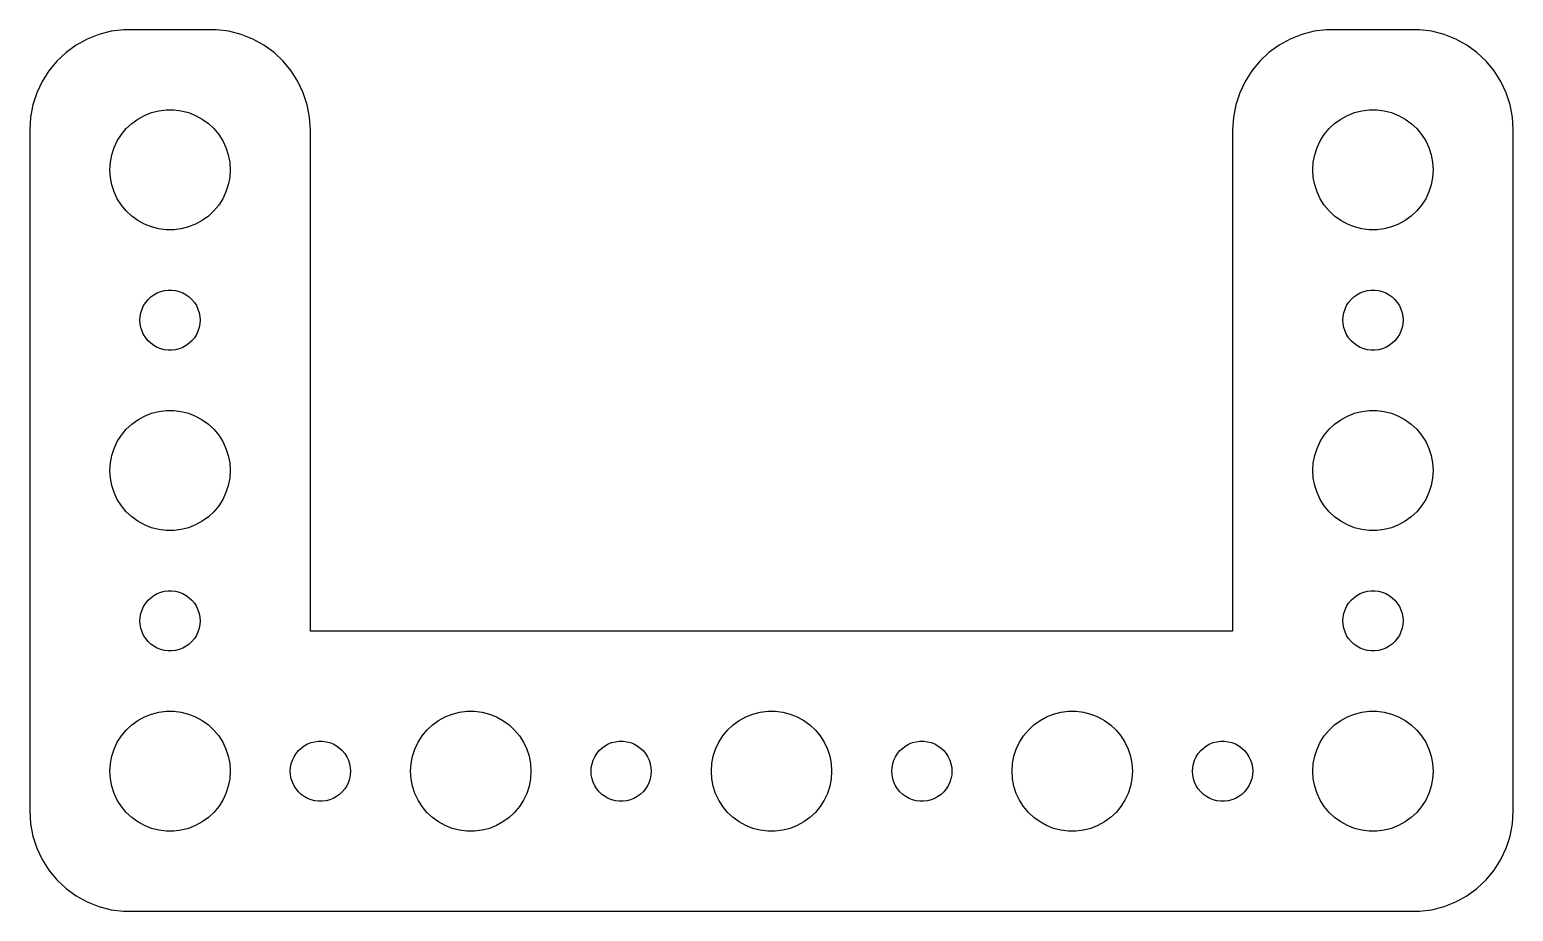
# Model space of a CAD drawing. Header units: metres. Extents: x -37 to 37, y 101 to 253.
# Drawn here: x -37 to 37, y 209 to 253 of the extents above; entities that cross this region are included whole.
import ezdxf

# ---------------------------------------------------------------- set-up
doc = ezdxf.new("R2010")
doc.units = ezdxf.units.M

msp = doc.modelspace()

# ---------------------------------------------------------------- linework, layer by layer
for p, q in [((-34.1289, 252.524), (-34.6791, 252.222)), ((-33.5451, 252.755), (-34.1289, 252.524)), ((-32.9369, 252.911), (-33.5451, 252.755)), ((-32.3139, 252.99), (-32.9369, 252.911)), ((-27.686, 252.99), (-32.3139, 252.99)), ((-27.0631, 252.911), (-27.686, 252.99)), ((-26.4549, 252.755), (-27.0631, 252.911)), ((-25.8711, 252.524), (-26.4549, 252.755)), ((-25.3209, 252.222), (-25.8711, 252.524)), ((25.8711, 252.524), (25.3209, 252.222)), ((26.4549, 252.755), (25.8711, 252.524)), ((27.0631, 252.911), (26.4549, 252.755)), ((27.686, 252.99), (27.0631, 252.911)), ((32.3139, 252.99), (27.686, 252.99)), ((32.9369, 252.911), (32.3139, 252.99)), ((33.5451, 252.755), (32.9369, 252.911)), ((34.1289, 252.524), (33.5451, 252.755)), ((34.6791, 252.222), (34.1289, 252.524)), ((-35.1871, 251.853), (-35.6448, 251.423)), ((-34.6791, 252.222), (-35.1871, 251.853)), ((-24.8129, 251.853), (-25.3209, 252.222)), ((-24.3551, 251.423), (-24.8129, 251.853)), ((24.8129, 251.853), (24.3551, 251.423)), ((25.3209, 252.222), (24.8129, 251.853)), ((35.1871, 251.853), (34.6791, 252.222)), ((35.6448, 251.423), (35.1871, 251.853)), ((-36.0451, 250.939), (-36.3815, 250.409)), ((-35.6448, 251.423), (-36.0451, 250.939)), ((-23.9549, 250.939), (-24.3551, 251.423)), ((-23.6185, 250.409), (-23.9549, 250.939)), ((23.9549, 250.939), (23.6185, 250.409)), ((24.3551, 251.423), (23.9549, 250.939)), ((36.0451, 250.939), (35.6448, 251.423)), ((36.3815, 250.409), (36.0451, 250.939)), ((-36.3815, 250.409), (-36.6489, 249.841)), ((-23.3511, 249.841), (-23.6185, 250.409)), ((23.6185, 250.409), (23.3511, 249.841)), ((36.6489, 249.841), (36.3815, 250.409)), ((-36.6489, 249.841), (-36.8429, 249.243)), ((-23.1571, 249.243), (-23.3511, 249.841)), ((23.3511, 249.841), (23.1571, 249.243)), ((36.8429, 249.243), (36.6489, 249.841)), ((-36.8429, 249.243), (-36.9606, 248.627)), ((-31.6075, 248.533), (-31.2773, 248.714)), ((-31.2773, 248.714), (-30.927, 248.853)), ((-30.927, 248.853), (-30.5621, 248.947)), ((-30.5621, 248.947), (-30.1884, 248.994)), ((-30.1884, 248.994), (-29.8116, 248.994)), ((-29.8116, 248.994), (-29.4379, 248.947)), ((-29.4379, 248.947), (-29.0729, 248.853)), ((-29.0729, 248.853), (-28.7227, 248.714)), ((-28.7227, 248.714), (-28.3925, 248.533)), ((-23.0394, 248.627), (-23.1571, 249.243)), ((23.1571, 249.243), (23.0394, 248.627)), ((28.3925, 248.533), (28.7227, 248.714)), ((28.7227, 248.714), (29.0729, 248.853)), ((29.0729, 248.853), (29.4379, 248.947)), ((29.4379, 248.947), (29.8116, 248.994)), ((29.8116, 248.994), (30.1884, 248.994)), ((30.1884, 248.994), (30.5621, 248.947)), ((30.5621, 248.947), (30.927, 248.853)), ((30.927, 248.853), (31.2773, 248.714)), ((31.2773, 248.714), (31.6075, 248.533)), ((36.9606, 248.627), (36.8429, 249.243)), ((-36.9606, 248.627), (-37, 248)), ((-37, 248), (-37, 214)), ((-32.427, 247.763), (-32.1869, 248.054)), ((-32.1869, 248.054), (-31.9123, 248.312)), ((-31.9123, 248.312), (-31.6075, 248.533)), ((-28.3925, 248.533), (-28.0877, 248.312)), ((-28.0877, 248.312), (-27.8131, 248.054)), ((-27.8131, 248.054), (-27.5729, 247.763)), ((-23, 248), (-23.0394, 248.627)), ((-23, 222.99), (-23, 248)), ((23.0394, 248.627), (23, 248)), ((23, 248), (23, 222.99)), ((27.5729, 247.763), (27.8131, 248.054)), ((27.8131, 248.054), (28.0877, 248.312)), ((28.0877, 248.312), (28.3925, 248.533)), ((31.6075, 248.533), (31.9123, 248.312)), ((31.9123, 248.312), (32.1869, 248.054)), ((32.1869, 248.054), (32.427, 247.763)), ((37, 248), (36.9606, 248.627)), ((37, 214), (37, 248)), ((-32.7893, 247.104), (-32.6289, 247.445)), ((-32.6289, 247.445), (-32.427, 247.763)), ((-27.5729, 247.763), (-27.3711, 247.445)), ((-27.3711, 247.445), (-27.2107, 247.104)), ((27.2107, 247.104), (27.3711, 247.445)), ((27.3711, 247.445), (27.5729, 247.763)), ((32.427, 247.763), (32.6289, 247.445)), ((32.6289, 247.445), (32.7893, 247.104)), ((-32.9763, 246.376), (-32.9057, 246.746)), ((-32.9057, 246.746), (-32.7893, 247.104)), ((-27.2107, 247.104), (-27.0942, 246.746)), ((-27.0942, 246.746), (-27.0237, 246.376)), ((27.0237, 246.376), (27.0942, 246.746)), ((27.0942, 246.746), (27.2107, 247.104)), ((32.7893, 247.104), (32.9057, 246.746)), ((32.9057, 246.746), (32.9763, 246.376)), ((-33, 246), (-32.9763, 246.376)), ((-32.9763, 245.624), (-33, 246)), ((-27.0237, 246.376), (-27, 246)), ((-27, 246), (-27.0237, 245.624)), ((27, 246), (27.0237, 246.376)), ((27.0237, 245.624), (27, 246)), ((32.9763, 246.376), (33, 246)), ((33, 246), (32.9763, 245.624)), ((-32.9057, 245.254), (-32.9763, 245.624)), ((-32.7893, 244.896), (-32.9057, 245.254)), ((-27.0942, 245.254), (-27.2107, 244.896)), ((-27.0237, 245.624), (-27.0942, 245.254)), ((27.0942, 245.254), (27.0237, 245.624)), ((27.2107, 244.896), (27.0942, 245.254)), ((32.9057, 245.254), (32.7893, 244.896)), ((32.9763, 245.624), (32.9057, 245.254)), ((-32.6289, 244.555), (-32.7893, 244.896)), ((-32.427, 244.237), (-32.6289, 244.555)), ((-32.1869, 243.946), (-32.427, 244.237)), ((-27.5729, 244.237), (-27.8131, 243.946)), ((-27.3711, 244.555), (-27.5729, 244.237)), ((-27.2107, 244.896), (-27.3711, 244.555)), ((27.3711, 244.555), (27.2107, 244.896)), ((27.5729, 244.237), (27.3711, 244.555)), ((27.8131, 243.946), (27.5729, 244.237)), ((32.427, 244.237), (32.1869, 243.946)), ((32.6289, 244.555), (32.427, 244.237)), ((32.7893, 244.896), (32.6289, 244.555)), ((-31.9123, 243.688), (-32.1869, 243.946)), ((-31.6075, 243.467), (-31.9123, 243.688)), ((-31.2773, 243.286), (-31.6075, 243.467)), ((-28.3925, 243.467), (-28.7227, 243.286)), ((-28.0877, 243.688), (-28.3925, 243.467)), ((-27.8131, 243.946), (-28.0877, 243.688)), ((28.0877, 243.688), (27.8131, 243.946)), ((28.3925, 243.467), (28.0877, 243.688)), ((28.7227, 243.286), (28.3925, 243.467)), ((31.6075, 243.467), (31.2773, 243.286)), ((31.9123, 243.688), (31.6075, 243.467)), ((32.1869, 243.946), (31.9123, 243.688)), ((-30.927, 243.147), (-31.2773, 243.286)), ((-30.5621, 243.053), (-30.927, 243.147)), ((-30.1884, 243.006), (-30.5621, 243.053)), ((-29.8116, 243.006), (-30.1884, 243.006)), ((-29.4379, 243.053), (-29.8116, 243.006)), ((-29.0729, 243.147), (-29.4379, 243.053)), ((-28.7227, 243.286), (-29.0729, 243.147)), ((29.0729, 243.147), (28.7227, 243.286)), ((29.4379, 243.053), (29.0729, 243.147)), ((29.8116, 243.006), (29.4379, 243.053)), ((30.1884, 243.006), (29.8116, 243.006)), ((30.5621, 243.053), (30.1884, 243.006)), ((30.927, 243.147), (30.5621, 243.053)), ((31.2773, 243.286), (30.927, 243.147)), ((-30.9561, 239.656), (-30.8037, 239.766)), ((-30.8037, 239.766), (-30.6387, 239.857)), ((-30.6387, 239.857), (-30.4635, 239.927)), ((-30.4635, 239.927), (-30.2811, 239.973)), ((-30.2811, 239.973), (-30.0942, 239.997)), ((-30.0942, 239.997), (-29.9058, 239.997)), ((-29.9058, 239.997), (-29.7189, 239.973)), ((-29.7189, 239.973), (-29.5365, 239.927)), ((-29.5365, 239.927), (-29.3613, 239.857)), ((-29.3613, 239.857), (-29.1963, 239.766)), ((-29.1963, 239.766), (-29.0439, 239.656)), ((29.0439, 239.656), (29.1963, 239.766)), ((29.1963, 239.766), (29.3613, 239.857)), ((29.3613, 239.857), (29.5365, 239.927)), ((29.5365, 239.927), (29.7189, 239.973)), ((29.7189, 239.973), (29.9058, 239.997)), ((29.9058, 239.997), (30.0942, 239.997)), ((30.0942, 239.997), (30.2811, 239.973)), ((30.2811, 239.973), (30.4635, 239.927)), ((30.4635, 239.927), (30.6387, 239.857)), ((30.6387, 239.857), (30.8037, 239.766)), ((30.8037, 239.766), (30.9561, 239.656)), ((-31.4529, 238.873), (-31.3947, 239.052)), ((-31.3947, 239.052), (-31.3145, 239.223)), ((-31.3145, 239.223), (-31.2135, 239.382)), ((-31.2135, 239.382), (-31.0934, 239.527)), ((-31.0934, 239.527), (-30.9561, 239.656)), ((-29.0439, 239.656), (-28.9065, 239.527)), ((-28.9065, 239.527), (-28.7865, 239.382)), ((-28.7865, 239.382), (-28.6855, 239.223)), ((-28.6855, 239.223), (-28.6053, 239.052)), ((-28.6053, 239.052), (-28.5471, 238.873)), ((28.5471, 238.873), (28.6053, 239.052)), ((28.6053, 239.052), (28.6855, 239.223)), ((28.6855, 239.223), (28.7865, 239.382)), ((28.7865, 239.382), (28.9065, 239.527)), ((28.9065, 239.527), (29.0439, 239.656)), ((30.9561, 239.656), (31.0934, 239.527)), ((31.0934, 239.527), (31.2135, 239.382)), ((31.2135, 239.382), (31.3145, 239.223)), ((31.3145, 239.223), (31.3947, 239.052)), ((31.3947, 239.052), (31.4529, 238.873)), ((-31.5, 238.5), (-31.4882, 238.688)), ((-31.4882, 238.312), (-31.5, 238.5)), ((-31.4882, 238.688), (-31.4529, 238.873)), ((-31.4529, 238.127), (-31.4882, 238.312)), ((-28.5471, 238.873), (-28.5118, 238.688)), ((-28.5118, 238.312), (-28.5471, 238.127)), ((-28.5118, 238.688), (-28.5, 238.5)), ((-28.5, 238.5), (-28.5118, 238.312)), ((28.5, 238.5), (28.5118, 238.688)), ((28.5118, 238.312), (28.5, 238.5)), ((28.5118, 238.688), (28.5471, 238.873)), ((28.5471, 238.127), (28.5118, 238.312)), ((31.4529, 238.873), (31.4882, 238.688)), ((31.4882, 238.312), (31.4529, 238.127)), ((31.4882, 238.688), (31.5, 238.5)), ((31.5, 238.5), (31.4882, 238.312)), ((-31.3947, 237.948), (-31.4529, 238.127)), ((-31.3145, 237.777), (-31.3947, 237.948)), ((-31.2135, 237.618), (-31.3145, 237.777)), ((-31.0934, 237.473), (-31.2135, 237.618)), ((-28.7865, 237.618), (-28.9065, 237.473)), ((-28.6855, 237.777), (-28.7865, 237.618)), ((-28.6053, 237.948), (-28.6855, 237.777)), ((-28.5471, 238.127), (-28.6053, 237.948)), ((28.6053, 237.948), (28.5471, 238.127)), ((28.6855, 237.777), (28.6053, 237.948)), ((28.7865, 237.618), (28.6855, 237.777)), ((28.9065, 237.473), (28.7865, 237.618)), ((31.2135, 237.618), (31.0934, 237.473)), ((31.3145, 237.777), (31.2135, 237.618)), ((31.3947, 237.948), (31.3145, 237.777)), ((31.4529, 238.127), (31.3947, 237.948)), ((-30.9561, 237.344), (-31.0934, 237.473)), ((-30.8037, 237.234), (-30.9561, 237.344)), ((-30.6387, 237.143), (-30.8037, 237.234)), ((-30.4635, 237.073), (-30.6387, 237.143)), ((-30.2811, 237.027), (-30.4635, 237.073)), ((-30.0942, 237.003), (-30.2811, 237.027)), ((-29.9058, 237.003), (-30.0942, 237.003)), ((-29.7189, 237.027), (-29.9058, 237.003)), ((-29.5365, 237.073), (-29.7189, 237.027)), ((-29.3613, 237.143), (-29.5365, 237.073)), ((-29.1963, 237.234), (-29.3613, 237.143)), ((-29.0439, 237.344), (-29.1963, 237.234)), ((-28.9065, 237.473), (-29.0439, 237.344)), ((29.0439, 237.344), (28.9065, 237.473)), ((29.1963, 237.234), (29.0439, 237.344)), ((29.3613, 237.143), (29.1963, 237.234)), ((29.5365, 237.073), (29.3613, 237.143)), ((29.7189, 237.027), (29.5365, 237.073)), ((29.9058, 237.003), (29.7189, 237.027)), ((30.0942, 237.003), (29.9058, 237.003)), ((30.2811, 237.027), (30.0942, 237.003)), ((30.4635, 237.073), (30.2811, 237.027)), ((30.6387, 237.143), (30.4635, 237.073)), ((30.8037, 237.234), (30.6387, 237.143)), ((30.9561, 237.344), (30.8037, 237.234)), ((31.0934, 237.473), (30.9561, 237.344)), ((-31.2773, 233.714), (-30.927, 233.853)), ((-30.927, 233.853), (-30.5621, 233.947)), ((-30.5621, 233.947), (-30.1884, 233.994)), ((-30.1884, 233.994), (-29.8116, 233.994)), ((-29.8116, 233.994), (-29.4379, 233.947)), ((-29.4379, 233.947), (-29.0729, 233.853)), ((-29.0729, 233.853), (-28.7227, 233.714)), ((28.7227, 233.714), (29.0729, 233.853)), ((29.0729, 233.853), (29.4379, 233.947)), ((29.4379, 233.947), (29.8116, 233.994)), ((29.8116, 233.994), (30.1884, 233.994)), ((30.1884, 233.994), (30.5621, 233.947)), ((30.5621, 233.947), (30.927, 233.853)), ((30.927, 233.853), (31.2773, 233.714)), ((-32.1869, 233.054), (-31.9123, 233.312)), ((-31.9123, 233.312), (-31.6075, 233.533)), ((-31.6075, 233.533), (-31.2773, 233.714)), ((-28.7227, 233.714), (-28.3925, 233.533)), ((-28.3925, 233.533), (-28.0877, 233.312)), ((-28.0877, 233.312), (-27.8131, 233.054)), ((27.8131, 233.054), (28.0877, 233.312)), ((28.0877, 233.312), (28.3925, 233.533)), ((28.3925, 233.533), (28.7227, 233.714)), ((31.2773, 233.714), (31.6075, 233.533)), ((31.6075, 233.533), (31.9123, 233.312)), ((31.9123, 233.312), (32.1869, 233.054)), ((-32.7893, 232.104), (-32.6289, 232.445)), ((-32.6289, 232.445), (-32.427, 232.763)), ((-32.427, 232.763), (-32.1869, 233.054)), ((-27.8131, 233.054), (-27.5729, 232.763)), ((-27.5729, 232.763), (-27.3711, 232.445)), ((-27.3711, 232.445), (-27.2107, 232.104)), ((27.2107, 232.104), (27.3711, 232.445)), ((27.3711, 232.445), (27.5729, 232.763)), ((27.5729, 232.763), (27.8131, 233.054)), ((32.1869, 233.054), (32.427, 232.763)), ((32.427, 232.763), (32.6289, 232.445)), ((32.6289, 232.445), (32.7893, 232.104)), ((-32.9763, 231.376), (-32.9057, 231.746)), ((-32.9057, 231.746), (-32.7893, 232.104)), ((-27.2107, 232.104), (-27.0942, 231.746)), ((-27.0942, 231.746), (-27.0237, 231.376)), ((27.0237, 231.376), (27.0942, 231.746)), ((27.0942, 231.746), (27.2107, 232.104)), ((32.7893, 232.104), (32.9057, 231.746)), ((32.9057, 231.746), (32.9763, 231.376)), ((-33, 231), (-32.9763, 231.376)), ((-32.9763, 230.624), (-33, 231)), ((-27.0237, 231.376), (-27, 231)), ((-27, 231), (-27.0237, 230.624)), ((27, 231), (27.0237, 231.376)), ((27.0237, 230.624), (27, 231)), ((32.9763, 231.376), (33, 231)), ((33, 231), (32.9763, 230.624)), ((-32.9057, 230.254), (-32.9763, 230.624)), ((-32.7893, 229.896), (-32.9057, 230.254)), ((-27.0942, 230.254), (-27.2107, 229.896)), ((-27.0237, 230.624), (-27.0942, 230.254)), ((27.0942, 230.254), (27.0237, 230.624)), ((27.2107, 229.896), (27.0942, 230.254)), ((32.9057, 230.254), (32.7893, 229.896)), ((32.9763, 230.624), (32.9057, 230.254)), ((-32.6289, 229.555), (-32.7893, 229.896)), ((-32.427, 229.237), (-32.6289, 229.555)), ((-27.3711, 229.555), (-27.5729, 229.237)), ((-27.2107, 229.896), (-27.3711, 229.555)), ((27.3711, 229.555), (27.2107, 229.896)), ((27.5729, 229.237), (27.3711, 229.555)), ((32.6289, 229.555), (32.427, 229.237)), ((32.7893, 229.896), (32.6289, 229.555)), ((-32.1869, 228.946), (-32.427, 229.237)), ((-31.9123, 228.688), (-32.1869, 228.946)), ((-31.6075, 228.467), (-31.9123, 228.688)), ((-28.0877, 228.688), (-28.3925, 228.467)), ((-27.8131, 228.946), (-28.0877, 228.688)), ((-27.5729, 229.237), (-27.8131, 228.946)), ((27.8131, 228.946), (27.5729, 229.237)), ((28.0877, 228.688), (27.8131, 228.946)), ((28.3925, 228.467), (28.0877, 228.688)), ((31.9123, 228.688), (31.6075, 228.467)), ((32.1869, 228.946), (31.9123, 228.688)), ((32.427, 229.237), (32.1869, 228.946)), ((-31.2773, 228.286), (-31.6075, 228.467)), ((-30.927, 228.147), (-31.2773, 228.286)), ((-30.5621, 228.053), (-30.927, 228.147)), ((-30.1884, 228.006), (-30.5621, 228.053)), ((-29.8116, 228.006), (-30.1884, 228.006)), ((-29.4379, 228.053), (-29.8116, 228.006)), ((-29.0729, 228.147), (-29.4379, 228.053)), ((-28.7227, 228.286), (-29.0729, 228.147)), ((-28.3925, 228.467), (-28.7227, 228.286)), ((28.7227, 228.286), (28.3925, 228.467)), ((29.0729, 228.147), (28.7227, 228.286)), ((29.4379, 228.053), (29.0729, 228.147)), ((29.8116, 228.006), (29.4379, 228.053)), ((30.1884, 228.006), (29.8116, 228.006)), ((30.5621, 228.053), (30.1884, 228.006)), ((30.927, 228.147), (30.5621, 228.053)), ((31.2773, 228.286), (30.927, 228.147)), ((31.6075, 228.467), (31.2773, 228.286)), ((-30.4635, 224.927), (-30.2811, 224.973)), ((-30.2811, 224.973), (-30.0942, 224.997)), ((-30.0942, 224.997), (-29.9058, 224.997)), ((-29.9058, 224.997), (-29.7189, 224.973)), ((-29.7189, 224.973), (-29.5365, 224.927)), ((29.5365, 224.927), (29.7189, 224.973)), ((29.7189, 224.973), (29.9058, 224.997)), ((29.9058, 224.997), (30.0942, 224.997)), ((30.0942, 224.997), (30.2811, 224.973)), ((30.2811, 224.973), (30.4635, 224.927)), ((-31.3947, 224.052), (-31.3145, 224.223)), ((-31.3145, 224.223), (-31.2135, 224.382)), ((-31.2135, 224.382), (-31.0934, 224.527)), ((-31.0934, 224.527), (-30.9561, 224.656)), ((-30.9561, 224.656), (-30.8037, 224.766)), ((-30.8037, 224.766), (-30.6387, 224.857)), ((-30.6387, 224.857), (-30.4635, 224.927)), ((-29.5365, 224.927), (-29.3613, 224.857)), ((-29.3613, 224.857), (-29.1963, 224.766)), ((-29.1963, 224.766), (-29.0439, 224.656)), ((-29.0439, 224.656), (-28.9065, 224.527)), ((-28.9065, 224.527), (-28.7865, 224.382)), ((-28.7865, 224.382), (-28.6855, 224.223)), ((-28.6855, 224.223), (-28.6053, 224.052)), ((28.6053, 224.052), (28.6855, 224.223)), ((28.6855, 224.223), (28.7865, 224.382)), ((28.7865, 224.382), (28.9065, 224.527)), ((28.9065, 224.527), (29.0439, 224.656)), ((29.0439, 224.656), (29.1963, 224.766)), ((29.1963, 224.766), (29.3613, 224.857)), ((29.3613, 224.857), (29.5365, 224.927)), ((30.4635, 224.927), (30.6387, 224.857)), ((30.6387, 224.857), (30.8037, 224.766)), ((30.8037, 224.766), (30.9561, 224.656)), ((30.9561, 224.656), (31.0934, 224.527)), ((31.0934, 224.527), (31.2135, 224.382)), ((31.2135, 224.382), (31.3145, 224.223)), ((31.3145, 224.223), (31.3947, 224.052)), ((-31.5, 223.5), (-31.4882, 223.688)), ((-31.4882, 223.312), (-31.5, 223.5)), ((-31.4882, 223.688), (-31.4529, 223.873)), ((-31.4529, 223.873), (-31.3947, 224.052)), ((-28.6053, 224.052), (-28.5471, 223.873)), ((-28.5471, 223.873), (-28.5118, 223.688)), ((-28.5118, 223.688), (-28.5, 223.5)), ((-28.5, 223.5), (-28.5118, 223.312)), ((28.5, 223.5), (28.5118, 223.688)), ((28.5118, 223.312), (28.5, 223.5)), ((28.5118, 223.688), (28.5471, 223.873)), ((28.5471, 223.873), (28.6053, 224.052)), ((31.3947, 224.052), (31.4529, 223.873)), ((31.4529, 223.873), (31.4882, 223.688)), ((31.4882, 223.688), (31.5, 223.5)), ((31.5, 223.5), (31.4882, 223.312)), ((-31.4529, 223.127), (-31.4882, 223.312)), ((-31.3947, 222.948), (-31.4529, 223.127)), ((-31.3145, 222.777), (-31.3947, 222.948)), ((-31.2135, 222.618), (-31.3145, 222.777)), ((-28.6855, 222.777), (-28.7865, 222.618)), ((-28.6053, 222.948), (-28.6855, 222.777)), ((-28.5471, 223.127), (-28.6053, 222.948)), ((-28.5118, 223.312), (-28.5471, 223.127)), ((23, 222.99), (-23, 222.99)), ((28.5471, 223.127), (28.5118, 223.312)), ((28.6053, 222.948), (28.5471, 223.127)), ((28.6855, 222.777), (28.6053, 222.948)), ((28.7865, 222.618), (28.6855, 222.777)), ((31.3145, 222.777), (31.2135, 222.618)), ((31.3947, 222.948), (31.3145, 222.777)), ((31.4529, 223.127), (31.3947, 222.948)), ((31.4882, 223.312), (31.4529, 223.127)), ((-31.0934, 222.473), (-31.2135, 222.618)), ((-30.9561, 222.344), (-31.0934, 222.473)), ((-30.8037, 222.234), (-30.9561, 222.344)), ((-30.6387, 222.143), (-30.8037, 222.234)), ((-30.4635, 222.073), (-30.6387, 222.143)), ((-30.2811, 222.027), (-30.4635, 222.073)), ((-30.0942, 222.003), (-30.2811, 222.027)), ((-29.9058, 222.003), (-30.0942, 222.003)), ((-29.7189, 222.027), (-29.9058, 222.003)), ((-29.5365, 222.073), (-29.7189, 222.027)), ((-29.3613, 222.143), (-29.5365, 222.073)), ((-29.1963, 222.234), (-29.3613, 222.143)), ((-29.0439, 222.344), (-29.1963, 222.234)), ((-28.9065, 222.473), (-29.0439, 222.344)), ((-28.7865, 222.618), (-28.9065, 222.473)), ((28.9065, 222.473), (28.7865, 222.618)), ((29.0439, 222.344), (28.9065, 222.473)), ((29.1963, 222.234), (29.0439, 222.344)), ((29.3613, 222.143), (29.1963, 222.234)), ((29.5365, 222.073), (29.3613, 222.143)), ((29.7189, 222.027), (29.5365, 222.073)), ((29.9058, 222.003), (29.7189, 222.027)), ((30.0942, 222.003), (29.9058, 222.003)), ((30.2811, 222.027), (30.0942, 222.003)), ((30.4635, 222.073), (30.2811, 222.027)), ((30.6387, 222.143), (30.4635, 222.073)), ((30.8037, 222.234), (30.6387, 222.143)), ((30.9561, 222.344), (30.8037, 222.234)), ((31.0934, 222.473), (30.9561, 222.344)), ((31.2135, 222.618), (31.0934, 222.473)), ((-32.1869, 218.054), (-31.9123, 218.312)), ((-31.9123, 218.312), (-31.6075, 218.533)), ((-31.6075, 218.533), (-31.2773, 218.714)), ((-31.2773, 218.714), (-30.927, 218.853)), ((-30.927, 218.853), (-30.5621, 218.947)), ((-30.5621, 218.947), (-30.1884, 218.994)), ((-30.1884, 218.994), (-29.8116, 218.994)), ((-29.8116, 218.994), (-29.4379, 218.947)), ((-29.4379, 218.947), (-29.0729, 218.853)), ((-29.0729, 218.853), (-28.7227, 218.714)), ((-28.7227, 218.714), (-28.3925, 218.533)), ((-28.3925, 218.533), (-28.0877, 218.312)), ((-28.0877, 218.312), (-27.8131, 218.054)), ((-17.1869, 218.054), (-16.9123, 218.312)), ((-16.9123, 218.312), (-16.6075, 218.533)), ((-16.6075, 218.533), (-16.2773, 218.714)), ((-16.2773, 218.714), (-15.927, 218.853)), ((-15.927, 218.853), (-15.5621, 218.947)), ((-15.5621, 218.947), (-15.1884, 218.994)), ((-15.1884, 218.994), (-14.8116, 218.994)), ((-14.8116, 218.994), (-14.4379, 218.947)), ((-14.4379, 218.947), (-14.0729, 218.853)), ((-14.0729, 218.853), (-13.7227, 218.714)), ((-13.7227, 218.714), (-13.3925, 218.533)), ((-13.3925, 218.533), (-13.0877, 218.312)), ((-13.0877, 218.312), (-12.8131, 218.054)), ((-2.1869, 218.054), (-1.91226, 218.312)), ((-1.91226, 218.312), (-1.60747, 218.533)), ((-1.60747, 218.533), (-1.27733, 218.714)), ((-1.27733, 218.714), (-0.92705, 218.853)), ((-0.92705, 218.853), (-0.56213, 218.947)), ((-0.56213, 218.947), (-0.18837, 218.994)), ((-0.18837, 218.994), (0.18837, 218.994)), ((0.18837, 218.994), (0.56213, 218.947)), ((0.56213, 218.947), (0.92705, 218.853)), ((0.92705, 218.853), (1.27733, 218.714)), ((1.27733, 218.714), (1.60747, 218.533)), ((1.60747, 218.533), (1.91226, 218.312)), ((1.91226, 218.312), (2.1869, 218.054)), ((12.8131, 218.054), (13.0877, 218.312)), ((13.0877, 218.312), (13.3925, 218.533)), ((13.3925, 218.533), (13.7227, 218.714)), ((13.7227, 218.714), (14.0729, 218.853)), ((14.0729, 218.853), (14.4379, 218.947)), ((14.4379, 218.947), (14.8116, 218.994)), ((14.8116, 218.994), (15.1884, 218.994)), ((15.1884, 218.994), (15.5621, 218.947)), ((15.5621, 218.947), (15.927, 218.853)), ((15.927, 218.853), (16.2773, 218.714)), ((16.2773, 218.714), (16.6075, 218.533)), ((16.6075, 218.533), (16.9123, 218.312)), ((16.9123, 218.312), (17.1869, 218.054)), ((27.8131, 218.054), (28.0877, 218.312)), ((28.0877, 218.312), (28.3925, 218.533)), ((28.3925, 218.533), (28.7227, 218.714)), ((28.7227, 218.714), (29.0729, 218.853)), ((29.0729, 218.853), (29.4379, 218.947)), ((29.4379, 218.947), (29.8116, 218.994)), ((29.8116, 218.994), (30.1884, 218.994)), ((30.1884, 218.994), (30.5621, 218.947)), ((30.5621, 218.947), (30.927, 218.853)), ((30.927, 218.853), (31.2773, 218.714)), ((31.2773, 218.714), (31.6075, 218.533)), ((31.6075, 218.533), (31.9123, 218.312)), ((31.9123, 218.312), (32.1869, 218.054)), ((-32.6289, 217.445), (-32.427, 217.763)), ((-32.427, 217.763), (-32.1869, 218.054)), ((-27.8131, 218.054), (-27.5729, 217.763)), ((-27.5729, 217.763), (-27.3711, 217.445)), ((-17.6289, 217.445), (-17.427, 217.763)), ((-17.427, 217.763), (-17.1869, 218.054)), ((-12.8131, 218.054), (-12.5729, 217.763)), ((-12.5729, 217.763), (-12.3711, 217.445)), ((-2.62891, 217.445), (-2.42705, 217.763)), ((-2.42705, 217.763), (-2.1869, 218.054)), ((2.1869, 218.054), (2.42705, 217.763)), ((2.42705, 217.763), (2.62891, 217.445)), ((12.3711, 217.445), (12.5729, 217.763)), ((12.5729, 217.763), (12.8131, 218.054)), ((17.1869, 218.054), (17.427, 217.763)), ((17.427, 217.763), (17.6289, 217.445)), ((27.3711, 217.445), (27.5729, 217.763)), ((27.5729, 217.763), (27.8131, 218.054)), ((32.1869, 218.054), (32.427, 217.763)), ((32.427, 217.763), (32.6289, 217.445)), ((-32.9057, 216.746), (-32.7893, 217.104)), ((-32.7893, 217.104), (-32.6289, 217.445)), ((-27.3711, 217.445), (-27.2107, 217.104)), ((-27.2107, 217.104), (-27.0942, 216.746)), ((-23.8145, 216.723), (-23.7135, 216.882)), ((-23.7135, 216.882), (-23.5934, 217.027)), ((-23.5934, 217.027), (-23.4561, 217.156)), ((-23.4561, 217.156), (-23.3037, 217.266)), ((-23.3037, 217.266), (-23.1387, 217.357)), ((-23.1387, 217.357), (-22.9635, 217.427)), ((-22.9635, 217.427), (-22.7811, 217.473)), ((-22.7811, 217.473), (-22.5942, 217.497)), ((-22.5942, 217.497), (-22.4058, 217.497)), ((-22.4058, 217.497), (-22.2189, 217.473)), ((-22.2189, 217.473), (-22.0365, 217.427)), ((-22.0365, 217.427), (-21.8613, 217.357)), ((-21.8613, 217.357), (-21.6963, 217.266)), ((-21.6963, 217.266), (-21.5439, 217.156)), ((-21.5439, 217.156), (-21.4065, 217.027)), ((-21.4065, 217.027), (-21.2865, 216.882)), ((-21.2865, 216.882), (-21.1855, 216.723)), ((-17.9057, 216.746), (-17.7893, 217.104)), ((-17.7893, 217.104), (-17.6289, 217.445)), ((-12.3711, 217.445), (-12.2107, 217.104)), ((-12.2107, 217.104), (-12.0942, 216.746)), ((-8.81445, 216.723), (-8.71352, 216.882)), ((-8.71352, 216.882), (-8.59344, 217.027)), ((-8.59344, 217.027), (-8.45613, 217.156)), ((-8.45613, 217.156), (-8.30373, 217.266)), ((-8.30373, 217.266), (-8.13866, 217.357)), ((-8.13866, 217.357), (-7.96352, 217.427)), ((-7.96352, 217.427), (-7.78107, 217.473)), ((-7.78107, 217.473), (-7.59418, 217.497)), ((-7.59418, 217.497), (-7.40581, 217.497)), ((-7.40581, 217.497), (-7.21892, 217.473)), ((-7.21892, 217.473), (-7.03647, 217.427)), ((-7.03647, 217.427), (-6.86133, 217.357)), ((-6.86133, 217.357), (-6.69626, 217.266)), ((-6.69626, 217.266), (-6.54385, 217.156)), ((-6.54385, 217.156), (-6.40654, 217.027)), ((-6.40654, 217.027), (-6.28647, 216.882)), ((-6.28647, 216.882), (-6.18553, 216.723)), ((-2.90575, 216.746), (-2.78932, 217.104)), ((-2.78932, 217.104), (-2.62891, 217.445)), ((2.62891, 217.445), (2.78932, 217.104)), ((2.78932, 217.104), (2.90575, 216.746)), ((6.18553, 216.723), (6.28647, 216.882)), ((6.28647, 216.882), (6.40654, 217.027)), ((6.40654, 217.027), (6.54385, 217.156)), ((6.54385, 217.156), (6.69626, 217.266)), ((6.69626, 217.266), (6.86133, 217.357)), ((6.86133, 217.357), (7.03647, 217.427)), ((7.03647, 217.427), (7.21892, 217.473)), ((7.21892, 217.473), (7.40581, 217.497)), ((7.40581, 217.497), (7.59418, 217.497)), ((7.59418, 217.497), (7.78107, 217.473)), ((7.78107, 217.473), (7.96352, 217.427)), ((7.96352, 217.427), (8.13866, 217.357)), ((8.13866, 217.357), (8.30373, 217.266)), ((8.30373, 217.266), (8.45613, 217.156)), ((8.45613, 217.156), (8.59344, 217.027)), ((8.59344, 217.027), (8.71352, 216.882)), ((8.71352, 216.882), (8.81445, 216.723)), ((12.0942, 216.746), (12.2107, 217.104)), ((12.2107, 217.104), (12.3711, 217.445)), ((17.6289, 217.445), (17.7893, 217.104)), ((17.7893, 217.104), (17.9057, 216.746)), ((21.1855, 216.723), (21.2865, 216.882)), ((21.2865, 216.882), (21.4065, 217.027)), ((21.4065, 217.027), (21.5439, 217.156)), ((21.5439, 217.156), (21.6963, 217.266)), ((21.6963, 217.266), (21.8613, 217.357)), ((21.8613, 217.357), (22.0365, 217.427)), ((22.0365, 217.427), (22.2189, 217.473)), ((22.2189, 217.473), (22.4058, 217.497)), ((22.4058, 217.497), (22.5942, 217.497)), ((22.5942, 217.497), (22.7811, 217.473)), ((22.7811, 217.473), (22.9635, 217.427)), ((22.9635, 217.427), (23.1387, 217.357)), ((23.1387, 217.357), (23.3037, 217.266)), ((23.3037, 217.266), (23.4561, 217.156)), ((23.4561, 217.156), (23.5934, 217.027)), ((23.5934, 217.027), (23.7135, 216.882)), ((23.7135, 216.882), (23.8145, 216.723)), ((27.0942, 216.746), (27.2107, 217.104)), ((27.2107, 217.104), (27.3711, 217.445)), ((32.6289, 217.445), (32.7893, 217.104)), ((32.7893, 217.104), (32.9057, 216.746)), ((-33, 216), (-32.9763, 216.376)), ((-32.9763, 216.376), (-32.9057, 216.746)), ((-27.0942, 216.746), (-27.0237, 216.376)), ((-27.0237, 216.376), (-27, 216)), ((-24, 216), (-23.9882, 216.188)), ((-23.9882, 216.188), (-23.9529, 216.373)), ((-23.9529, 216.373), (-23.8947, 216.552)), ((-23.8947, 216.552), (-23.8145, 216.723)), ((-21.1855, 216.723), (-21.1053, 216.552)), ((-21.1053, 216.552), (-21.0471, 216.373)), ((-21.0471, 216.373), (-21.0118, 216.188)), ((-21.0118, 216.188), (-21, 216)), ((-18, 216), (-17.9763, 216.376)), ((-17.9763, 216.376), (-17.9057, 216.746)), ((-12.0942, 216.746), (-12.0237, 216.376)), ((-12.0237, 216.376), (-12, 216)), ((-9, 216), (-8.98816, 216.188)), ((-8.98816, 216.188), (-8.95287, 216.373)), ((-8.95287, 216.373), (-8.89465, 216.552)), ((-8.89465, 216.552), (-8.81445, 216.723)), ((-6.18553, 216.723), (-6.10533, 216.552)), ((-6.10533, 216.552), (-6.04712, 216.373)), ((-6.04712, 216.373), (-6.01183, 216.188)), ((-6.01183, 216.188), (-6, 216)), ((-3, 216), (-2.97633, 216.376)), ((-2.97633, 216.376), (-2.90575, 216.746)), ((2.90575, 216.746), (2.97633, 216.376)), ((2.97633, 216.376), (3, 216)), ((6, 216), (6.01183, 216.188)), ((6.01183, 216.188), (6.04712, 216.373)), ((6.04712, 216.373), (6.10533, 216.552)), ((6.10533, 216.552), (6.18553, 216.723)), ((8.81445, 216.723), (8.89465, 216.552)), ((8.89465, 216.552), (8.95287, 216.373)), ((8.95287, 216.373), (8.98816, 216.188)), ((8.98816, 216.188), (9, 216)), ((12, 216), (12.0237, 216.376)), ((12.0237, 216.376), (12.0942, 216.746)), ((17.9057, 216.746), (17.9763, 216.376)), ((17.9763, 216.376), (18, 216)), ((21, 216), (21.0118, 216.188)), ((21.0118, 216.188), (21.0471, 216.373)), ((21.0471, 216.373), (21.1053, 216.552)), ((21.1053, 216.552), (21.1855, 216.723)), ((23.8145, 216.723), (23.8947, 216.552)), ((23.8947, 216.552), (23.9529, 216.373)), ((23.9529, 216.373), (23.9882, 216.188)), ((23.9882, 216.188), (24, 216)), ((27, 216), (27.0237, 216.376)), ((27.0237, 216.376), (27.0942, 216.746)), ((32.9057, 216.746), (32.9763, 216.376)), ((32.9763, 216.376), (33, 216)), ((-32.9763, 215.624), (-33, 216)), ((-32.9057, 215.254), (-32.9763, 215.624)), ((-27.0237, 215.624), (-27.0942, 215.254)), ((-27, 216), (-27.0237, 215.624)), ((-23.9882, 215.812), (-24, 216)), ((-23.9529, 215.627), (-23.9882, 215.812)), ((-23.8947, 215.448), (-23.9529, 215.627)), ((-23.8145, 215.277), (-23.8947, 215.448)), ((-21.1053, 215.448), (-21.1855, 215.277)), ((-21.0471, 215.627), (-21.1053, 215.448)), ((-21.0118, 215.812), (-21.0471, 215.627)), ((-21, 216), (-21.0118, 215.812)), ((-17.9763, 215.624), (-18, 216)), ((-17.9057, 215.254), (-17.9763, 215.624)), ((-12.0237, 215.624), (-12.0942, 215.254)), ((-12, 216), (-12.0237, 215.624)), ((-8.98816, 215.812), (-9, 216)), ((-8.95287, 215.627), (-8.98816, 215.812)), ((-8.89465, 215.448), (-8.95287, 215.627)), ((-8.81445, 215.277), (-8.89465, 215.448)), ((-6.10533, 215.448), (-6.18553, 215.277)), ((-6.04712, 215.627), (-6.10533, 215.448)), ((-6.01183, 215.812), (-6.04712, 215.627)), ((-6, 216), (-6.01183, 215.812)), ((-2.97633, 215.624), (-3, 216)), ((-2.90575, 215.254), (-2.97633, 215.624)), ((2.97633, 215.624), (2.90575, 215.254)), ((3, 216), (2.97633, 215.624)), ((6.01183, 215.812), (6, 216)), ((6.04712, 215.627), (6.01183, 215.812)), ((6.10533, 215.448), (6.04712, 215.627)), ((6.18553, 215.277), (6.10533, 215.448)), ((8.89465, 215.448), (8.81445, 215.277)), ((8.95287, 215.627), (8.89465, 215.448)), ((8.98816, 215.812), (8.95287, 215.627)), ((9, 216), (8.98816, 215.812)), ((12.0237, 215.624), (12, 216)), ((12.0942, 215.254), (12.0237, 215.624)), ((17.9763, 215.624), (17.9057, 215.254)), ((18, 216), (17.9763, 215.624)), ((21.0118, 215.812), (21, 216)), ((21.0471, 215.627), (21.0118, 215.812)), ((21.1053, 215.448), (21.0471, 215.627)), ((21.1855, 215.277), (21.1053, 215.448)), ((23.8947, 215.448), (23.8145, 215.277)), ((23.9529, 215.627), (23.8947, 215.448)), ((23.9882, 215.812), (23.9529, 215.627)), ((24, 216), (23.9882, 215.812)), ((27.0237, 215.624), (27, 216)), ((27.0942, 215.254), (27.0237, 215.624)), ((32.9763, 215.624), (32.9057, 215.254)), ((33, 216), (32.9763, 215.624)), ((-32.7893, 214.896), (-32.9057, 215.254)), ((-32.6289, 214.555), (-32.7893, 214.896)), ((-27.2107, 214.896), (-27.3711, 214.555)), ((-27.0942, 215.254), (-27.2107, 214.896)), ((-23.7135, 215.118), (-23.8145, 215.277)), ((-23.5934, 214.973), (-23.7135, 215.118)), ((-23.4561, 214.844), (-23.5934, 214.973)), ((-23.3037, 214.734), (-23.4561, 214.844)), ((-23.1387, 214.643), (-23.3037, 214.734)), ((-22.9635, 214.573), (-23.1387, 214.643)), ((-21.8613, 214.643), (-22.0365, 214.573)), ((-21.6963, 214.734), (-21.8613, 214.643)), ((-21.5439, 214.844), (-21.6963, 214.734)), ((-21.4065, 214.973), (-21.5439, 214.844)), ((-21.2865, 215.118), (-21.4065, 214.973)), ((-21.1855, 215.277), (-21.2865, 215.118)), ((-17.7893, 214.896), (-17.9057, 215.254)), ((-17.6289, 214.555), (-17.7893, 214.896)), ((-12.2107, 214.896), (-12.3711, 214.555)), ((-12.0942, 215.254), (-12.2107, 214.896)), ((-8.71352, 215.118), (-8.81445, 215.277)), ((-8.59344, 214.973), (-8.71352, 215.118)), ((-8.45613, 214.844), (-8.59344, 214.973)), ((-8.30373, 214.734), (-8.45613, 214.844)), ((-8.13866, 214.643), (-8.30373, 214.734)), ((-7.96352, 214.573), (-8.13866, 214.643)), ((-6.86133, 214.643), (-7.03647, 214.573)), ((-6.69626, 214.734), (-6.86133, 214.643)), ((-6.54385, 214.844), (-6.69626, 214.734)), ((-6.40654, 214.973), (-6.54385, 214.844)), ((-6.28647, 215.118), (-6.40654, 214.973)), ((-6.18553, 215.277), (-6.28647, 215.118)), ((-2.78932, 214.896), (-2.90575, 215.254)), ((-2.62891, 214.555), (-2.78932, 214.896)), ((2.78932, 214.896), (2.62891, 214.555)), ((2.90575, 215.254), (2.78932, 214.896)), ((6.28647, 215.118), (6.18553, 215.277)), ((6.40654, 214.973), (6.28647, 215.118)), ((6.54385, 214.844), (6.40654, 214.973)), ((6.69626, 214.734), (6.54385, 214.844)), ((6.86133, 214.643), (6.69626, 214.734)), ((7.03647, 214.573), (6.86133, 214.643)), ((8.13866, 214.643), (7.96352, 214.573)), ((8.30373, 214.734), (8.13866, 214.643)), ((8.45613, 214.844), (8.30373, 214.734)), ((8.59344, 214.973), (8.45613, 214.844)), ((8.71352, 215.118), (8.59344, 214.973)), ((8.81445, 215.277), (8.71352, 215.118)), ((12.2107, 214.896), (12.0942, 215.254)), ((12.3711, 214.555), (12.2107, 214.896)), ((17.7893, 214.896), (17.6289, 214.555)), ((17.9057, 215.254), (17.7893, 214.896)), ((21.2865, 215.118), (21.1855, 215.277)), ((21.4065, 214.973), (21.2865, 215.118)), ((21.5439, 214.844), (21.4065, 214.973)), ((21.6963, 214.734), (21.5439, 214.844)), ((21.8613, 214.643), (21.6963, 214.734)), ((22.0365, 214.573), (21.8613, 214.643)), ((23.1387, 214.643), (22.9635, 214.573)), ((23.3037, 214.734), (23.1387, 214.643)), ((23.4561, 214.844), (23.3037, 214.734)), ((23.5934, 214.973), (23.4561, 214.844)), ((23.7135, 215.118), (23.5934, 214.973)), ((23.8145, 215.277), (23.7135, 215.118)), ((27.2107, 214.896), (27.0942, 215.254)), ((27.3711, 214.555), (27.2107, 214.896)), ((32.7893, 214.896), (32.6289, 214.555)), ((32.9057, 215.254), (32.7893, 214.896)), ((-37, 214), (-36.9606, 213.373)), ((-32.427, 214.237), (-32.6289, 214.555)), ((-32.1869, 213.946), (-32.427, 214.237)), ((-31.9123, 213.688), (-32.1869, 213.946)), ((-27.8131, 213.946), (-28.0877, 213.688)), ((-27.5729, 214.237), (-27.8131, 213.946)), ((-27.3711, 214.555), (-27.5729, 214.237)), ((-22.7811, 214.527), (-22.9635, 214.573)), ((-22.5942, 214.503), (-22.7811, 214.527)), ((-22.4058, 214.503), (-22.5942, 214.503)), ((-22.2189, 214.527), (-22.4058, 214.503)), ((-22.0365, 214.573), (-22.2189, 214.527)), ((-17.427, 214.237), (-17.6289, 214.555)), ((-17.1869, 213.946), (-17.427, 214.237)), ((-16.9123, 213.688), (-17.1869, 213.946)), ((-12.8131, 213.946), (-13.0877, 213.688)), ((-12.5729, 214.237), (-12.8131, 213.946)), ((-12.3711, 214.555), (-12.5729, 214.237)), ((-7.78107, 214.527), (-7.96352, 214.573)), ((-7.59418, 214.503), (-7.78107, 214.527)), ((-7.40581, 214.503), (-7.59418, 214.503)), ((-7.21892, 214.527), (-7.40581, 214.503)), ((-7.03647, 214.573), (-7.21892, 214.527)), ((-2.42705, 214.237), (-2.62891, 214.555)), ((-2.1869, 213.946), (-2.42705, 214.237)), ((-1.91226, 213.688), (-2.1869, 213.946)), ((2.1869, 213.946), (1.91226, 213.688)), ((2.42705, 214.237), (2.1869, 213.946)), ((2.62891, 214.555), (2.42705, 214.237)), ((7.21892, 214.527), (7.03647, 214.573)), ((7.40581, 214.503), (7.21892, 214.527)), ((7.59418, 214.503), (7.40581, 214.503)), ((7.78107, 214.527), (7.59418, 214.503)), ((7.96352, 214.573), (7.78107, 214.527)), ((12.5729, 214.237), (12.3711, 214.555)), ((12.8131, 213.946), (12.5729, 214.237)), ((13.0877, 213.688), (12.8131, 213.946)), ((17.1869, 213.946), (16.9123, 213.688)), ((17.427, 214.237), (17.1869, 213.946)), ((17.6289, 214.555), (17.427, 214.237)), ((22.2189, 214.527), (22.0365, 214.573)), ((22.4058, 214.503), (22.2189, 214.527)), ((22.5942, 214.503), (22.4058, 214.503)), ((22.7811, 214.527), (22.5942, 214.503)), ((22.9635, 214.573), (22.7811, 214.527)), ((27.5729, 214.237), (27.3711, 214.555)), ((27.8131, 213.946), (27.5729, 214.237)), ((28.0877, 213.688), (27.8131, 213.946)), ((32.1869, 213.946), (31.9123, 213.688)), ((32.427, 214.237), (32.1869, 213.946)), ((32.6289, 214.555), (32.427, 214.237)), ((36.9606, 213.373), (37, 214)), ((-36.9606, 213.373), (-36.8429, 212.757)), ((-31.6075, 213.467), (-31.9123, 213.688)), ((-31.2773, 213.286), (-31.6075, 213.467)), ((-30.927, 213.147), (-31.2773, 213.286)), ((-30.5621, 213.053), (-30.927, 213.147)), ((-29.0729, 213.147), (-29.4379, 213.053)), ((-28.7227, 213.286), (-29.0729, 213.147)), ((-28.3925, 213.467), (-28.7227, 213.286)), ((-28.0877, 213.688), (-28.3925, 213.467)), ((-16.6075, 213.467), (-16.9123, 213.688)), ((-16.2773, 213.286), (-16.6075, 213.467)), ((-15.927, 213.147), (-16.2773, 213.286)), ((-15.5621, 213.053), (-15.927, 213.147)), ((-14.0729, 213.147), (-14.4379, 213.053)), ((-13.7227, 213.286), (-14.0729, 213.147)), ((-13.3925, 213.467), (-13.7227, 213.286)), ((-13.0877, 213.688), (-13.3925, 213.467)), ((-1.60747, 213.467), (-1.91226, 213.688)), ((-1.27733, 213.286), (-1.60747, 213.467)), ((-0.92705, 213.147), (-1.27733, 213.286)), ((-0.56213, 213.053), (-0.92705, 213.147)), ((0.92705, 213.147), (0.56213, 213.053)), ((1.27733, 213.286), (0.92705, 213.147)), ((1.60747, 213.467), (1.27733, 213.286)), ((1.91226, 213.688), (1.60747, 213.467)), ((13.3925, 213.467), (13.0877, 213.688)), ((13.7227, 213.286), (13.3925, 213.467)), ((14.0729, 213.147), (13.7227, 213.286)), ((14.4379, 213.053), (14.0729, 213.147)), ((15.927, 213.147), (15.5621, 213.053)), ((16.2773, 213.286), (15.927, 213.147)), ((16.6075, 213.467), (16.2773, 213.286)), ((16.9123, 213.688), (16.6075, 213.467)), ((28.3925, 213.467), (28.0877, 213.688)), ((28.7227, 213.286), (28.3925, 213.467)), ((29.0729, 213.147), (28.7227, 213.286)), ((29.4379, 213.053), (29.0729, 213.147)), ((30.927, 213.147), (30.5621, 213.053)), ((31.2773, 213.286), (30.927, 213.147)), ((31.6075, 213.467), (31.2773, 213.286)), ((31.9123, 213.688), (31.6075, 213.467)), ((36.8429, 212.757), (36.9606, 213.373)), ((-36.8429, 212.757), (-36.6489, 212.159)), ((-30.1884, 213.006), (-30.5621, 213.053)), ((-29.8116, 213.006), (-30.1884, 213.006)), ((-29.4379, 213.053), (-29.8116, 213.006)), ((-15.1884, 213.006), (-15.5621, 213.053)), ((-14.8116, 213.006), (-15.1884, 213.006)), ((-14.4379, 213.053), (-14.8116, 213.006)), ((-0.18837, 213.006), (-0.56213, 213.053)), ((0.18837, 213.006), (-0.18837, 213.006)), ((0.56213, 213.053), (0.18837, 213.006)), ((14.8116, 213.006), (14.4379, 213.053)), ((15.1884, 213.006), (14.8116, 213.006)), ((15.5621, 213.053), (15.1884, 213.006)), ((29.8116, 213.006), (29.4379, 213.053)), ((30.1884, 213.006), (29.8116, 213.006)), ((30.5621, 213.053), (30.1884, 213.006)), ((36.6489, 212.159), (36.8429, 212.757)), ((-36.6489, 212.159), (-36.3815, 211.591)), ((36.3815, 211.591), (36.6489, 212.159)), ((-36.3815, 211.591), (-36.0451, 211.061)), ((-36.0451, 211.061), (-35.6448, 210.577)), ((35.6448, 210.577), (36.0451, 211.061)), ((36.0451, 211.061), (36.3815, 211.591)), ((-35.6448, 210.577), (-35.1871, 210.147)), ((35.1871, 210.147), (35.6448, 210.577)), ((-35.1871, 210.147), (-34.6791, 209.778)), ((-34.6791, 209.778), (-34.1289, 209.476)), ((-34.1289, 209.476), (-33.5451, 209.245)), ((33.5451, 209.245), (34.1289, 209.476)), ((34.1289, 209.476), (34.6791, 209.778)), ((34.6791, 209.778), (35.1871, 210.147)), ((-33.5451, 209.245), (-32.9369, 209.089)), ((-32.9369, 209.089), (-32.3139, 209.01)), ((-32.3139, 209.01), (32.3139, 209.01)), ((32.3139, 209.01), (32.9369, 209.089)), ((32.9369, 209.089), (33.5451, 209.245))]:
    msp.add_line(p, q)

doc.saveas('drawing.dxf')
